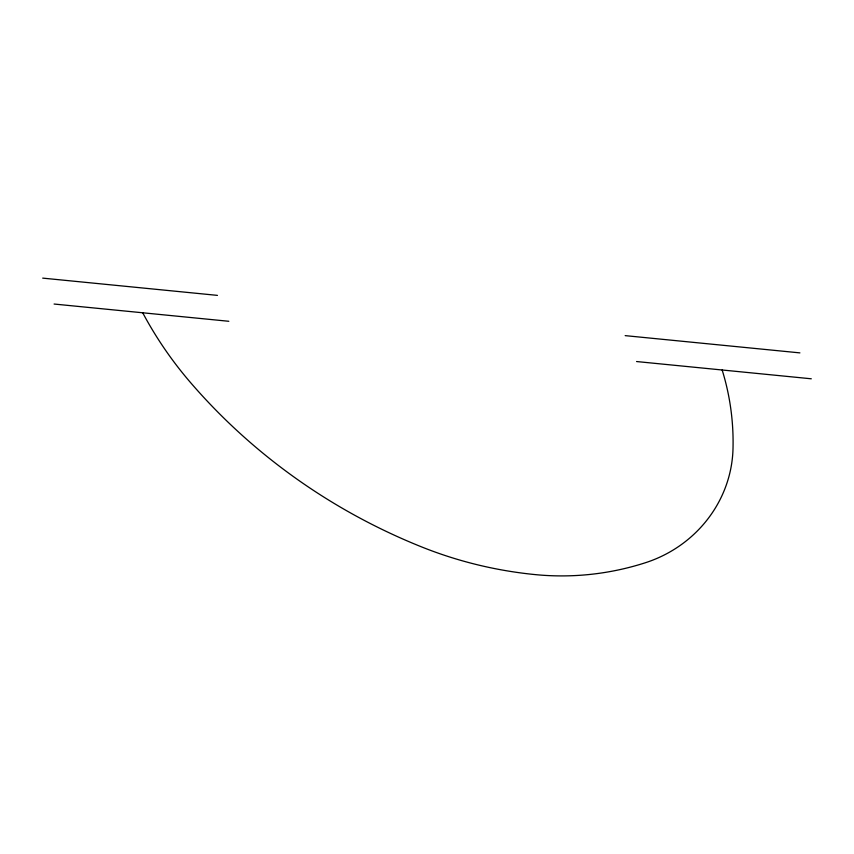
<?xml version="1.0" encoding="UTF-8"?>
<svg xmlns="http://www.w3.org/2000/svg" width="854" height="854" viewBox="0 0 854 854"><rect width="100%" height="100%" fill="white"/><g stroke="black" fill="none" stroke-linecap="round" stroke-linejoin="round"><path stroke-width="1.28" d="M42.7 278.126L217.439 295.377M625.171 335.633L799.91 352.883M54.09 304.035L228.829 321.285M636.561 361.541L811.3 378.792M142.714 312.788A412.322 395.957 -17.9 0 0 191.168 383.297A622.918 598.184 -17.9 0 0 421.214 546.752A412.322 395.957 -17.9 0 0 535.202 574.603A263.267 252.816 -17.9 0 0 645.389 562.743A124.844 119.891 -17.9 0 0 732.999 448.937A263.267 252.816 -17.9 0 0 722.153 369.995"/></g></svg>
